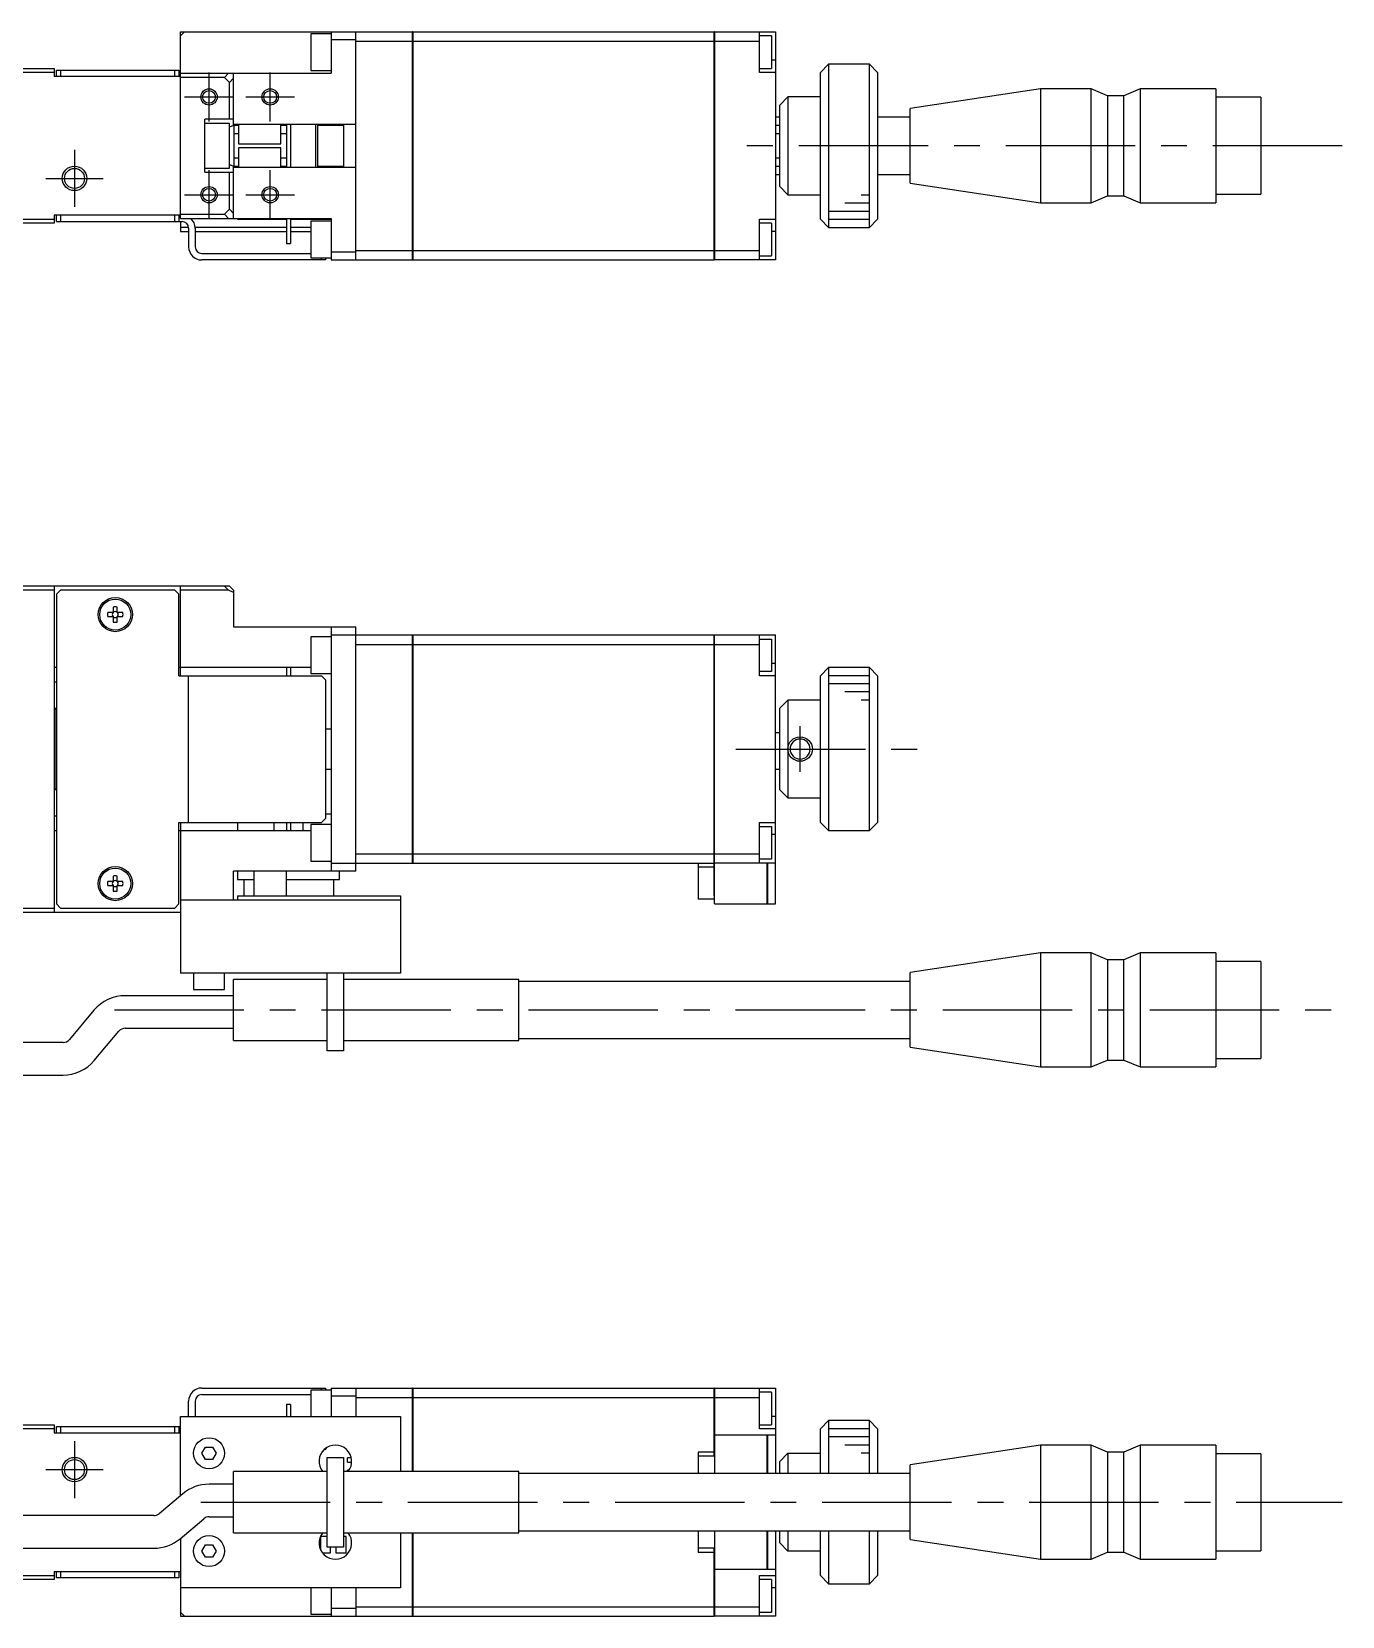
# Model space of a CAD drawing. Extents: x -1 to 608, y -8 to 204.
# Drawn here: x 137.3 to 298, y 10 to 204.4 of the extents above; entities that cross this region are included whole.
import ezdxf

# ---------------------------------------------------------------- set-up
doc = ezdxf.new("R2010")
doc.units = 0
doc.header["$LTSCALE"] = 0.5
doc.linetypes.add('CENTER', pattern=[50.8, 31.75, -6.35, 6.35, -6.35])
for name, color, linetype in [('MSM_CENTER', 1, 'CENTER'), ('MSM_CONTINUOUS', 7, 'CONTINUOUS'), ('MSM_NARROW', 5, 'CONTINUOUS')]:
    doc.layers.add(name, color=color, linetype=linetype)

msp = doc.modelspace()

# ---------------------------------------------------------------- linework, layer by layer
at = {"layer": 'MSM_CENTER'}
for p, q in [((159.000006, 193.387477), (159.000006, 199.387477)), ((166.500006, 193.387477), (166.500006, 199.387477)), ((156.000006, 196.387477), (162.000006, 196.387477)), ((163.500006, 196.387477), (169.500006, 196.387477)), ((142.500006, 189.887476), (142.500006, 182.887476)), ((298.000006, 190.387477), (223.000006, 190.387477)), ((159.000006, 181.387477), (159.000006, 187.387477)), ((166.500006, 181.387477), (166.500006, 187.387477)), ((139.000006, 186.387476), (146.000006, 186.387476)), ((156.000006, 184.387477), (162.000006, 184.387477)), ((163.500006, 184.387477), (169.500006, 184.387477)), ((231.500003, 113.587398), (231.500003, 119.187398)), ((223.624934, 116.387476), (248.000006, 116.387476)), ((147.392074, 84.387476), (296.750859, 84.387476)), ((142.500006, 31.500001), (142.500006, 24.500001)), ((139.000006, 28.000001), (146.000006, 28.000001)), ((158.000006, 24), (298.000006, 24))]:
    msp.add_line(p, q, dxfattribs=at)
at = {"layer": 'MSM_CONTINUOUS'}
for p, q in [((155.500006, 203.887477), (156.000006, 204.387477)), ((155.500006, 204.387477), (183.950006, 204.387477)), ((155.500006, 181.487475), (155.500006, 204.387477)), ((171.500006, 204.137477), (171.500006, 199.637477)), ((174.000006, 204.137477), (171.500006, 204.137477)), ((174.000006, 204.387477), (174.000006, 199.287477)), ((177.000006, 176.387477), (177.000006, 204.387477)), ((183.950006, 176.387477), (183.950006, 204.387477)), ((184.000006, 204.377477), (183.950006, 204.377477)), ((184.000006, 204.387477), (220.950006, 204.387477)), ((184.000006, 204.387477), (184.000006, 176.387477)), ((220.950006, 176.387477), (220.950006, 204.387477)), ((221.000006, 204.377477), (220.950006, 204.377477)), ((221.000006, 204.387477), (228.500006, 204.387477)), ((221.000006, 204.387477), (221.000006, 176.387477)), ((226.500006, 199.387477), (226.500006, 204.387477)), ((228.500006, 204.387477), (228.500006, 176.387477)), ((177.000006, 203.387477), (174.000006, 203.387477)), ((177.000006, 203.232709), (183.950006, 203.232709)), ((184.000006, 203.228816), (183.950006, 203.228816)), ((184.000006, 203.232709), (220.950006, 203.232709)), ((221.000006, 203.228816), (220.950006, 203.228816)), ((221.000006, 203.232709), (226.500006, 203.232709)), ((228.000006, 203.887477), (226.500006, 203.887477)), ((228.000006, 203.887477), (228.000006, 199.887477)), ((228.500006, 200.887477), (228.000006, 200.887477)), ((235.000006, 200.387477), (234.000006, 199.387477)), ((235.000006, 200.387477), (235.000006, 180.387477)), ((240.000006, 200.387477), (235.000006, 200.387477)), ((240.000006, 180.387477), (240.000006, 200.387477)), ((241.000006, 199.387477), (240.000006, 200.387477)), ((118.000006, 199.887476), (140.000006, 199.887476)), ((140.000006, 199.387476), (118.000006, 199.387476)), ((140.000006, 199.887476), (140.000006, 198.887476)), ((155.500006, 198.887476), (140.000006, 198.887476)), ((140.300006, 198.887476), (140.300006, 199.687476)), ((140.300006, 199.687476), (155.300006, 199.687476)), ((140.800006, 199.687476), (140.800006, 198.887476)), ((154.800006, 198.887476), (154.800006, 199.687476)), ((155.300006, 199.687476), (155.300006, 198.887476)), ((155.500006, 199.287477), (174.000006, 199.287477)), ((160.887634, 198.787477), (155.500006, 198.787477)), ((160.887634, 198.787477), (161.387634, 199.287477)), ((161.500006, 198.175104), (160.887634, 198.787477)), ((162.000006, 198.675104), (161.500006, 198.175104)), ((162.000006, 192.876954), (162.000006, 199.287477)), ((171.500006, 199.637477), (174.000006, 199.637477)), ((226.500006, 199.887477), (228.000006, 199.887477)), ((228.500006, 199.387477), (226.500006, 199.387477)), ((234.000006, 181.387477), (234.000006, 199.387477)), ((241.000006, 199.387477), (241.000006, 181.387477)), ((161.500006, 193.637476), (161.500006, 198.175104)), ((229.000006, 195.387477), (230.000006, 196.387477)), ((234.000006, 196.387477), (230.000006, 196.387477)), ((230.000006, 196.387477), (230.000006, 184.387477)), ((261.000006, 197.387477), (245.000006, 194.957477)), ((261.000006, 197.387477), (261.000006, 183.387477)), ((267.200006, 197.387477), (261.000006, 197.387477)), ((267.200006, 183.387477), (267.200006, 197.387477)), ((269.200006, 196.537477), (267.200006, 197.387477)), ((269.200006, 196.537477), (269.200006, 184.237477)), ((271.200006, 196.537477), (269.200006, 196.537477)), ((273.200006, 197.387477), (271.200006, 196.537477)), ((271.200006, 184.237477), (271.200006, 196.537477)), ((273.200006, 197.387477), (273.200006, 183.387477)), ((282.500006, 197.387477), (273.200006, 197.387477)), ((282.500006, 197.387477), (282.500006, 183.387477)), ((288.000006, 196.337477), (282.500006, 196.337477)), ((288.000006, 196.337477), (288.000006, 184.437477)), ((229.000006, 185.387477), (229.000006, 195.387477)), ((245.000006, 185.817477), (245.000006, 194.957477)), ((158.500006, 187.137476), (158.500006, 193.637476)), ((162.000006, 193.637476), (158.500006, 193.637476)), ((161.500006, 193.137476), (158.500006, 193.137476)), ((162.000006, 192.876954), (161.499737, 192.667131)), ((161.500006, 187.637476), (161.500006, 193.137476)), ((177.000006, 192.987477), (162.000006, 192.987477)), ((162.100006, 187.787477), (162.100006, 192.987477)), ((162.600006, 192.887477), (162.100006, 192.887477)), ((162.500006, 192.987477), (162.500006, 192.887477)), ((162.600006, 192.987477), (162.600006, 190.637476)), ((167.800006, 190.637476), (167.800006, 192.987477)), ((168.500006, 192.887477), (167.800006, 192.887477)), ((168.500006, 192.987477), (168.500006, 187.787477)), ((169.000006, 192.987477), (169.000006, 187.787477)), ((172.100006, 187.787477), (172.100006, 192.987477)), ((172.300006, 192.987477), (172.300006, 187.787477)), ((175.500006, 192.887477), (172.300006, 192.887477)), ((175.500006, 192.987477), (175.500006, 187.787477)), ((229.000006, 193.887477), (228.500006, 193.887477)), ((229.000006, 192.887477), (228.500006, 192.887477)), ((245.000006, 193.887477), (241.000006, 193.887477)), ((162.100006, 191.887477), (162.600006, 191.887477)), ((162.600006, 190.637476), (167.800006, 190.637476)), ((167.800006, 191.887477), (168.500006, 191.887477)), ((228.500006, 191.887477), (229.000006, 191.887477)), ((162.600006, 188.887477), (162.100006, 188.887477)), ((162.600006, 190.137476), (162.600006, 187.787477)), ((167.800006, 190.137476), (162.600006, 190.137476)), ((167.800006, 187.787477), (167.800006, 190.137476)), ((168.500006, 188.887477), (167.800006, 188.887477)), ((229.000006, 188.887477), (228.500006, 188.887477)), ((158.500006, 187.637476), (161.500006, 187.637476)), ((158.500006, 187.137476), (162.000006, 187.137476)), ((161.49964, 188.107875), (162.000006, 187.897999)), ((161.500006, 182.599847), (161.500006, 187.137476)), ((162.000006, 181.487475), (162.000006, 187.897999)), ((162.000006, 187.787477), (177.000006, 187.787477)), ((162.100006, 187.887477), (162.600006, 187.887477)), ((162.500006, 187.887477), (162.500006, 187.787477)), ((167.800006, 187.887477), (168.500006, 187.887477)), ((172.300006, 187.887477), (175.500006, 187.887477)), ((228.500006, 187.887477), (229.000006, 187.887477)), ((228.500006, 186.887477), (229.000006, 186.887477)), ((241.000006, 186.887477), (245.000006, 186.887477)), ((230.000006, 184.387477), (229.000006, 185.387477)), ((245.000006, 185.817477), (261.000006, 183.387477)), ((230.000006, 184.387477), (234.000006, 184.387477)), ((261.000006, 183.387477), (267.200006, 183.387477)), ((267.200006, 183.387477), (269.200006, 184.237477)), ((269.200006, 184.237477), (271.200006, 184.237477)), ((271.200006, 184.237477), (273.200006, 183.387477)), ((273.200006, 183.387477), (282.500006, 183.387477)), ((282.500006, 184.437477), (288.000006, 184.437477)), ((140.000006, 180.887476), (127.000006, 180.887476)), ((127.112379, 181.387476), (140.000006, 181.387476)), ((155.500006, 181.887476), (140.000006, 181.887476)), ((140.000006, 181.887476), (140.000006, 180.887476)), ((140.300006, 181.087476), (140.300006, 181.887476)), ((140.300006, 181.087476), (155.700006, 181.087476)), ((140.800006, 181.887476), (140.800006, 181.087476)), ((154.800006, 181.087476), (154.800006, 181.887476)), ((155.300006, 181.887476), (155.300006, 181.087476)), ((155.500006, 181.987475), (160.887634, 181.987475)), ((155.500006, 181.487475), (174.000006, 181.487475)), ((155.500006, 181.087476), (155.500006, 179.887477)), ((160.887634, 181.987475), (161.500006, 182.599847)), ((161.387634, 181.487475), (160.887634, 181.987475)), ((161.500006, 182.599847), (162.000006, 182.099847)), ((162.500006, 181.487475), (162.500006, 181.387475)), ((162.500006, 181.387475), (168.500006, 181.387475)), ((168.500006, 181.487475), (168.500006, 178.387477)), ((169.000006, 181.487475), (169.000006, 178.387477)), ((169.000006, 181.387475), (174.000006, 181.387475)), ((171.500006, 181.137477), (171.500006, 176.637477)), ((174.000006, 181.137477), (171.500006, 181.137477)), ((174.000006, 181.487475), (174.000006, 176.387477)), ((226.500006, 181.387477), (228.500006, 181.387477)), ((226.500006, 176.387477), (226.500006, 181.387477)), ((228.000006, 180.887477), (226.500006, 180.887477)), ((228.000006, 180.887477), (228.000006, 176.887477)), ((234.000006, 181.387477), (235.000006, 180.387477)), ((240.000006, 180.387477), (241.000006, 181.387477)), ((156.493732, 180.387477), (155.500006, 180.387477)), ((155.500006, 179.887477), (156.500006, 179.887477)), ((156.500006, 180.287476), (156.500006, 177.987476)), ((168.500006, 180.387477), (157.296878, 180.387477)), ((157.300006, 180.287476), (157.300006, 177.987476)), ((157.300006, 179.887477), (168.500006, 179.887477)), ((171.500006, 180.387477), (169.000006, 180.387477)), ((169.000006, 179.887477), (171.500006, 179.887477)), ((228.500006, 179.887477), (228.000006, 179.887477)), ((235.000006, 180.387477), (240.000006, 180.387477)), ((158.100006, 177.187476), (171.500006, 177.187476)), ((168.500006, 178.387477), (169.000006, 178.387477)), ((174.000006, 177.387477), (177.000006, 177.387477)), ((177.000006, 177.542244), (183.950006, 177.542244)), ((184.000006, 177.546137), (183.950006, 177.546137)), ((184.000006, 177.542244), (220.950006, 177.542244)), ((221.000006, 177.546137), (220.950006, 177.546137)), ((221.000006, 177.542244), (226.500006, 177.542244)), ((173.300006, 176.387476), (158.100006, 176.387476)), ((171.500006, 176.637477), (174.000006, 176.637477)), ((172.800006, 176.387476), (172.800006, 176.637477)), ((173.300006, 176.637477), (173.300006, 176.387476)), ((174.000006, 176.387477), (183.950006, 176.387477)), ((184.000006, 176.397477), (183.950006, 176.397477)), ((184.000006, 176.387477), (220.950006, 176.387477)), ((221.000006, 176.397477), (220.950006, 176.397477)), ((228.500006, 176.387477), (221.000006, 176.387477)), ((226.500006, 176.887477), (228.000006, 176.887477)), ((161.500006, 136.387476), (118.000006, 136.387476)), ((140.000006, 136.387476), (140.000006, 96.387476)), ((155.500006, 125.387476), (155.500006, 136.387476)), ((161.387634, 135.887476), (160.887634, 136.387476)), ((161.500006, 136.387476), (162.000006, 135.887476)), ((140.000006, 135.887476), (127.612379, 135.887476)), ((140.800006, 135.887476), (140.300006, 135.387476)), ((140.300006, 135.387476), (140.300006, 97.387476)), ((154.800006, 135.887476), (140.800006, 135.887476)), ((155.300006, 135.387476), (154.800006, 135.887476)), ((155.300006, 125.387476), (155.300006, 135.387476)), ((161.387634, 135.887476), (155.500006, 135.887476)), ((162.000008, 135.581289), (161.387634, 135.887476)), ((162.000006, 135.887476), (162.000035, 131.387476)), ((147.260006, 133.127476), (146.580822, 133.127476)), ((146.580822, 132.647476), (147.260006, 132.647476)), ((147.260006, 133.80666), (147.260006, 133.127476)), ((147.260006, 132.647476), (147.260006, 131.968291)), ((147.740006, 133.127476), (147.740006, 133.80666)), ((148.419191, 133.127476), (147.740006, 133.127476)), ((147.740006, 132.647476), (148.419191, 132.647476)), ((147.740006, 131.968291), (147.740006, 132.647476)), ((162.000008, 131.387476), (177.000006, 131.387476)), ((174.000006, 131.387476), (174.000006, 101.387476)), ((174.000006, 130.387476), (183.950006, 130.387476)), ((177.000006, 101.387476), (177.000006, 131.387476)), ((183.950006, 102.387476), (183.950006, 130.387476)), ((184.000006, 130.377476), (183.950006, 130.377476)), ((184.000006, 130.387476), (220.950006, 130.387476)), ((184.000006, 130.387476), (184.000006, 102.387476)), ((220.950006, 98.387476), (220.950006, 130.387476)), ((221.000006, 130.377476), (220.950006, 130.377476)), ((221.000006, 97.387476), (221.000006, 130.387476)), ((221.000006, 130.387476), (228.500006, 130.387476)), ((226.500006, 125.387476), (226.500006, 130.387476)), ((228.500006, 97.387476), (228.500006, 130.387476)), ((171.500006, 130.137476), (171.500006, 125.637476)), ((174.000006, 130.137476), (171.500006, 130.137476)), ((177.000006, 129.232708), (183.950006, 129.232708)), ((184.000006, 129.228815), (183.950006, 129.228815)), ((184.000006, 129.232708), (220.950006, 129.232708)), ((221.000006, 129.228815), (220.950006, 129.228815)), ((221.000006, 129.232708), (226.500006, 129.232708)), ((226.500006, 129.887476), (228.000006, 129.887476)), ((228.000006, 129.887476), (228.000006, 125.887476)), ((140.300006, 126.387476), (140.000006, 126.387476)), ((171.500006, 126.387476), (155.300006, 126.387476)), ((168.500006, 126.387476), (168.500006, 125.387476)), ((169.000006, 126.387476), (169.000006, 125.387476)), ((228.500006, 126.887476), (228.000006, 126.887476)), ((235.000006, 126.387476), (234.000006, 125.387476)), ((235.000006, 126.387476), (235.000006, 106.387476)), ((240.000006, 126.387476), (235.000006, 126.387476)), ((240.000006, 106.387476), (240.000006, 126.387476)), ((241.000006, 125.387476), (240.000006, 126.387476)), ((140.000006, 124.637476), (140.300006, 124.637476)), ((155.300006, 125.387476), (172.800006, 125.387476)), ((156.500006, 107.387476), (156.500006, 125.387476)), ((171.500006, 125.637476), (174.000006, 125.637476)), ((173.300006, 124.887476), (172.800006, 125.387476)), ((173.300006, 124.887476), (173.300006, 107.887476)), ((228.000006, 125.887476), (226.500006, 125.887476)), ((228.500006, 125.387476), (226.500006, 125.387476)), ((234.000006, 107.387476), (234.000006, 125.387476)), ((241.000006, 125.387476), (241.000006, 107.387476)), ((140.200006, 121.387476), (140.000006, 121.187476)), ((140.300006, 121.387476), (140.200006, 121.387476)), ((140.200006, 121.387476), (140.200006, 111.387476)), ((229.000006, 121.387476), (230.000006, 122.387476)), ((229.000006, 111.387476), (229.000006, 121.387476)), ((234.000006, 122.387476), (230.000006, 122.387476)), ((230.000006, 122.387476), (230.000006, 110.387476)), ((173.300006, 118.887476), (174.000006, 118.887476)), ((229.000006, 118.387476), (228.500006, 118.387476)), ((174.000006, 113.887476), (173.300006, 113.887476)), ((229.000006, 113.887476), (228.500006, 113.887476)), ((140.000006, 111.587476), (140.200006, 111.387476)), ((140.200006, 111.387476), (140.300006, 111.387476)), ((230.000006, 110.387476), (229.000006, 111.387476)), ((230.000006, 110.387476), (234.000006, 110.387476)), ((140.300006, 108.137476), (140.000006, 108.137476)), ((155.300006, 97.387476), (155.300006, 107.387476)), ((155.300006, 107.387476), (172.800006, 107.387476)), ((155.500006, 107.387476), (155.500006, 88.887476)), ((162.500006, 107.387476), (162.500006, 106.387476)), ((167.000006, 106.387476), (167.000006, 107.387476)), ((168.500006, 107.387476), (168.500006, 106.387476)), ((169.000006, 107.387476), (169.000006, 106.387476)), ((170.500006, 107.387476), (170.500006, 106.387476)), ((171.500006, 107.137476), (171.500006, 102.637476)), ((174.000006, 107.137476), (171.500006, 107.137476)), ((172.800006, 107.387476), (173.300006, 107.887476)), ((174.000006, 108.387476), (173.300006, 108.387476)), ((226.500006, 107.387476), (228.500006, 107.387476)), ((226.500006, 102.387476), (226.500006, 107.387476)), ((234.000006, 107.387476), (235.000006, 106.387476)), ((240.000006, 106.387476), (241.000006, 107.387476)), ((140.000006, 106.387476), (140.300006, 106.387476)), ((155.300006, 106.387476), (171.500006, 106.387476)), ((226.500006, 106.887476), (228.000006, 106.887476)), ((228.000006, 106.887476), (228.000006, 102.887476)), ((228.500006, 105.887476), (228.000006, 105.887476)), ((235.000006, 106.387476), (240.000006, 106.387476)), ((177.000006, 103.542243), (183.950006, 103.542243)), ((184.000006, 103.546136), (183.950006, 103.546136)), ((184.000006, 103.542243), (220.950006, 103.542243)), ((221.000006, 103.546136), (220.950006, 103.546136)), ((221.000006, 103.542243), (226.500006, 103.542243)), ((162.000008, 97.887476), (162.000006, 101.387476)), ((177.000006, 101.387476), (162.000006, 101.387476)), ((162.500006, 101.387476), (162.500006, 100.387476)), ((164.500006, 101.387476), (164.500006, 98.387476)), ((168.500006, 98.387476), (168.500006, 101.387476)), ((171.500006, 102.637476), (174.000006, 102.637476)), ((174.000006, 102.387476), (183.950006, 102.387476)), ((175.000006, 100.387476), (175.000006, 101.387476)), ((184.000006, 102.397476), (183.950006, 102.397476)), ((184.000006, 102.387476), (220.950006, 102.387476)), ((219.000006, 102.387476), (219.000006, 97.987476)), ((220.950006, 101.887476), (219.000006, 101.887476)), ((221.000006, 102.397476), (220.950006, 102.397476)), ((228.500006, 102.387476), (221.000006, 102.387476)), ((228.000006, 102.887476), (226.500006, 102.887476)), ((227.450006, 97.387476), (227.450006, 102.387476)), ((227.500006, 102.387476), (227.500006, 97.387476)), ((147.260006, 100.127476), (146.580822, 100.127476)), ((146.580822, 99.647476), (147.260006, 99.647476)), ((147.260006, 100.80666), (147.260006, 100.127476)), ((147.260006, 99.647476), (147.260006, 98.968291)), ((147.740006, 100.127476), (147.740006, 100.80666)), ((148.419191, 100.127476), (147.740006, 100.127476)), ((147.740006, 98.968291), (147.740006, 99.647476)), ((147.740006, 99.647476), (148.419191, 99.647476)), ((162.500006, 100.387476), (164.500006, 100.387476)), ((163.250006, 100.387476), (163.250006, 98.387476)), ((168.500006, 100.387476), (175.000006, 100.387476)), ((174.250006, 100.387476), (174.250006, 98.387476)), ((140.300006, 97.387476), (140.800006, 96.887476)), ((154.800006, 96.887476), (155.300006, 97.387476)), ((155.500006, 97.887476), (182.500006, 97.887476)), ((162.500006, 98.387476), (162.500006, 97.887476)), ((162.500006, 98.387476), (182.500006, 98.387476)), ((182.500006, 98.387476), (182.500006, 88.887476)), ((221.000006, 97.987476), (219.000006, 97.987476)), ((221.000006, 98.387476), (220.950006, 98.387476)), ((221.000006, 97.387476), (227.450006, 97.387476)), ((227.500006, 97.437476), (227.450006, 97.437476)), ((227.500006, 97.387476), (228.500006, 97.387476)), ((118.000006, 96.387476), (155.500006, 96.387476)), ((127.612379, 96.887476), (140.000006, 96.887476)), ((140.800006, 96.887476), (154.800006, 96.887476)), ((261.000006, 91.387476), (245.000006, 88.957476)), ((261.000006, 91.387476), (261.000006, 77.387476)), ((267.200006, 91.387476), (261.000006, 91.387476)), ((267.200006, 77.387476), (267.200006, 91.387476)), ((269.200006, 90.537476), (267.200006, 91.387476)), ((273.200006, 91.387476), (271.200006, 90.537476)), ((273.200006, 91.387476), (273.200006, 77.387476)), ((282.500006, 91.387476), (273.200006, 91.387476)), ((282.500006, 91.387476), (282.500006, 77.387476)), ((269.200006, 90.537476), (269.200006, 78.237476)), ((271.200006, 90.537476), (269.200006, 90.537476)), ((271.200006, 78.237476), (271.200006, 90.537476)), ((288.000006, 90.337476), (282.500006, 90.337476)), ((288.000006, 90.337476), (288.000006, 78.437476)), ((182.500006, 88.887476), (155.500006, 88.887476)), ((157.100006, 88.887476), (157.100006, 86.887476)), ((160.900006, 86.887476), (160.900006, 88.887476)), ((173.500006, 88.137476), (162.000006, 88.137476)), ((162.000006, 80.637476), (162.000006, 88.137476)), ((173.500006, 79.387476), (173.500006, 88.887476)), ((175.500006, 88.887476), (175.500006, 79.387476)), ((197.000006, 88.137476), (175.500006, 88.137476)), ((197.000006, 80.637476), (197.000006, 88.137476)), ((245.000006, 87.887476), (197.000006, 87.887476)), ((245.000006, 79.817476), (245.000006, 88.957476)), ((162.000006, 86.132809), (148.719836, 86.132809)), ((157.100006, 86.887476), (160.900006, 86.887476)), ((144.889614, 84.346747), (141.867128, 80.744688)), ((144.931306, 78.173538), (147.953792, 81.775597)), ((148.719836, 82.132809), (162.000006, 82.132809)), ((141.101083, 80.387476), (135.500006, 80.387476)), ((162.000006, 80.637476), (173.500006, 80.637476)), ((175.500006, 80.637476), (197.000006, 80.637476)), ((197.000006, 80.887476), (245.000006, 80.887476)), ((245.000006, 79.817476), (261.000006, 77.387476)), ((175.500006, 79.387476), (173.500006, 79.387476)), ((267.200006, 77.387476), (269.200006, 78.237476)), ((269.200006, 78.237476), (271.200006, 78.237476)), ((271.200006, 78.237476), (273.200006, 77.387476)), ((282.500006, 78.437476), (288.000006, 78.437476)), ((135.500006, 76.387476), (141.101083, 76.387476)), ((261.000006, 77.387476), (267.200006, 77.387476)), ((273.200006, 77.387476), (282.500006, 77.387476)), ((158.100006, 38.000001), (173.300006, 38.000001)), ((158.100006, 37.200001), (171.500006, 37.200001)), ((174.000006, 37.75), (171.500006, 37.75)), ((171.500006, 37.75), (171.500006, 34.5)), ((172.800006, 37.75), (172.800006, 38.000001)), ((173.300006, 38.000001), (173.300006, 37.75)), ((174.000006, 38), (183.950006, 38)), ((174.000006, 38), (174.000006, 34.5)), ((177.000006, 37), (174.000006, 37)), ((177.000006, 38), (177.000006, 34.5)), ((183.950006, 27.75), (183.950006, 38)), ((184.000006, 37.99), (183.950006, 37.99)), ((184.000006, 38), (220.950006, 38)), ((184.000006, 38), (184.000006, 27.75)), ((220.950006, 29.653), (220.950006, 38)), ((221.000006, 37.99), (220.950006, 37.99)), ((221.000006, 38), (228.500006, 38)), ((221.000006, 38), (221.000006, 27.5)), ((226.500006, 33), (226.500006, 38)), ((228.000006, 37.5), (226.500006, 37.5)), ((228.000006, 37.5), (228.000006, 33.5)), ((228.500006, 38), (228.500006, 27.5)), ((156.500006, 34.5), (156.500006, 36.400001)), ((157.300006, 36.400001), (157.300006, 34.5)), ((168.500006, 36), (168.500006, 34.5)), ((169.000006, 36), (168.500006, 36)), ((169.000006, 36), (169.000006, 34.5)), ((177.000006, 36.845232), (183.950006, 36.845232)), ((184.000006, 36.841339), (183.950006, 36.841339)), ((184.000006, 36.845232), (220.950006, 36.845232)), ((221.000006, 36.841339), (220.950006, 36.841339)), ((221.000006, 36.845232), (226.500006, 36.845232)), ((127.000006, 33.500001), (140.000006, 33.500001)), ((140.000006, 33.500001), (140.000006, 32.500001)), ((140.300006, 32.500001), (140.300006, 33.300001)), ((140.300006, 33.300001), (155.500006, 33.300001)), ((140.800006, 33.300001), (140.800006, 32.500001)), ((154.800006, 32.500001), (154.800006, 33.300001)), ((155.300006, 33.300001), (155.300006, 32.500001)), ((155.500006, 34.5), (182.500006, 34.5)), ((155.500006, 24.789291), (155.500006, 34.5)), ((182.500006, 34.5), (182.500006, 27.75)), ((226.500006, 33.5), (228.000006, 33.5)), ((228.500006, 34.5), (228.000006, 34.5)), ((235.000006, 34), (234.000006, 33)), ((235.000006, 34), (235.000006, 27.5)), ((240.000006, 34), (235.000006, 34)), ((240.000006, 27.5), (240.000006, 34)), ((241.000006, 33), (240.000006, 34)), ((140.000006, 33.000001), (127.112379, 33.000001)), ((140.000006, 32.500001), (155.500006, 32.500001)), ((221.000006, 32.25), (227.450006, 32.25)), ((228.500006, 33), (226.500006, 33)), ((227.450006, 27.5), (227.450006, 32.25)), ((227.500006, 32.2), (227.450006, 32.2)), ((227.500006, 32.25), (228.300006, 32.25)), ((227.500006, 32.25), (227.500006, 27.5)), ((228.300006, 32.229022), (228.300006, 32.25)), ((228.500006, 32.229022), (228.300006, 32.229022)), ((234.000006, 27.5), (234.000006, 33)), ((241.000006, 33), (241.000006, 27.5)), ((158.133981, 30), (158.566994, 30.75)), ((158.566994, 29.25), (158.133981, 30)), ((158.566994, 30.75), (159.433019, 30.75)), ((159.433019, 29.25), (158.566994, 29.25)), ((159.433019, 30.75), (159.866032, 30)), ((159.866032, 30), (159.433019, 29.25)), ((173.500006, 29.5), (175.500006, 29.5)), ((173.500006, 18.5), (173.500006, 29.5)), ((175.500006, 29.5), (175.500006, 18.5)), ((176.454328, 29.425002), (176.000006, 29.425002)), ((176.000006, 28.925002), (176.000006, 29.425002)), ((220.950006, 30.153), (219.000006, 30.153)), ((219.000006, 30.153), (219.000006, 27.5)), ((221.000006, 29.653), (219.000006, 29.653)), ((230.000006, 30), (229.000006, 29)), ((230.000006, 30), (230.000006, 27.5)), ((230.000006, 30), (234.000006, 30)), ((261.000006, 31), (245.000006, 28.57)), ((261.000006, 31), (261.000006, 17)), ((267.200006, 31), (261.000006, 31)), ((267.200006, 17), (267.200006, 31)), ((269.200006, 30.15), (267.200006, 31)), ((269.200006, 30.15), (269.200006, 17.85)), ((271.200006, 30.15), (269.200006, 30.15)), ((273.200006, 31), (271.200006, 30.15)), ((271.200006, 17.85), (271.200006, 30.15)), ((273.200006, 31), (273.200006, 17)), ((282.500006, 31), (273.200006, 31)), ((282.500006, 31), (282.500006, 17)), ((288.000006, 29.95), (282.500006, 29.95)), ((288.000006, 29.95), (288.000006, 18.05)), ((162.000006, 20.25), (162.000006, 27.75)), ((173.500006, 27.75), (162.000006, 27.75)), ((197.000006, 27.75), (175.500006, 27.75)), ((176.000006, 28.925002), (176.4986, 28.925002)), ((176.000006, 27.75), (176.000006, 27.925002)), ((176.186535, 27.925002), (176.000006, 27.925002)), ((197.000006, 20.25), (197.000006, 27.75)), ((245.000006, 27.5), (197.000006, 27.5)), ((229.000006, 27.5), (229.000006, 29)), ((245.000006, 19.43), (245.000006, 28.57)), ((162.000006, 26.206726), (159.009091, 26.206726)), ((155.795153, 25.036949), (152.87179, 22.583956)), ((152.229003, 22.350001), (135.500006, 22.350001)), ((155.442941, 19.519779), (158.366303, 21.972771)), ((159.009091, 22.206726), (162.000006, 22.206726)), ((155.500006, 19.567662), (155.500006, 10)), ((162.000006, 20.25), (173.500006, 20.25)), ((172.667506, 19.777502), (172.667506, 18.198786)), ((173.500006, 19.777502), (172.667506, 19.777502)), ((175.500006, 20.25), (197.000006, 20.25)), ((175.822506, 19.777502), (175.500006, 19.777502)), ((175.822506, 17.777502), (175.822506, 19.777502)), ((182.500006, 20.25), (182.500006, 13.5)), ((183.950006, 10), (183.950006, 20.25)), ((184.000006, 20.25), (184.000006, 10)), ((197.000006, 20.5), (245.000006, 20.5)), ((219.000006, 20.5), (219.000006, 17.847)), ((221.000006, 20.5), (221.000006, 10)), ((227.450006, 15.75), (227.450006, 20.5)), ((227.500006, 20.5), (227.500006, 15.75)), ((228.500006, 20.5), (228.500006, 10)), ((229.000006, 19), (229.000006, 20.5)), ((230.000006, 20.5), (230.000006, 18)), ((234.000006, 15), (234.000006, 20.5)), ((235.000006, 20.5), (235.000006, 14)), ((240.000006, 14), (240.000006, 20.5)), ((241.000006, 20.5), (241.000006, 15)), ((135.500006, 18.350001), (152.229003, 18.350001)), ((158.133981, 18), (158.566994, 18.75)), ((158.566994, 17.25), (158.133981, 18)), ((158.566994, 18.75), (159.433019, 18.75)), ((159.433019, 18.75), (159.866032, 18)), ((159.866032, 18), (159.433019, 17.25)), ((172.91713, 17.777502), (173.917506, 17.777502)), ((175.500006, 18.5), (173.500006, 18.5)), ((173.917506, 17.777502), (173.917506, 18.5)), ((174.572506, 18.5), (174.572506, 17.777502)), ((174.572506, 17.777502), (175.822506, 17.777502)), ((221.000006, 18.347), (219.000006, 18.347)), ((220.950006, 17.847), (219.000006, 17.847)), ((220.950006, 10), (220.950006, 18.347)), ((229.000006, 19), (230.000006, 18)), ((234.000006, 18), (230.000006, 18)), ((245.000006, 19.43), (261.000006, 17)), ((267.200006, 17), (269.200006, 17.85)), ((269.200006, 17.85), (271.200006, 17.85)), ((271.200006, 17.85), (273.200006, 17)), ((282.500006, 18.05), (288.000006, 18.05)), ((159.433019, 17.25), (158.566994, 17.25)), ((227.450006, 15.75), (221.000006, 15.75)), ((227.500006, 15.8), (227.450006, 15.8)), ((228.300006, 15.75), (227.500006, 15.75)), ((228.300006, 15.770978), (228.500006, 15.770978)), ((228.300006, 15.75), (228.300006, 15.770978)), ((261.000006, 17), (267.200006, 17)), ((273.200006, 17), (282.500006, 17)), ((140.000006, 14.500001), (58.500006, 14.500001)), ((129.500006, 15.000001), (140.000006, 15.000001)), ((140.000006, 15.500001), (155.500006, 15.500001)), ((140.000006, 15.500001), (140.000006, 14.500001)), ((140.300006, 14.700001), (140.300006, 15.500001)), ((155.300006, 14.700001), (140.300006, 14.700001)), ((140.800006, 15.500001), (140.800006, 14.700001)), ((154.800006, 14.700001), (154.800006, 15.500001)), ((155.300006, 15.500001), (155.300006, 14.700001)), ((226.500006, 15), (228.500006, 15)), ((226.500006, 10), (226.500006, 15)), ((228.000006, 14.5), (226.500006, 14.5)), ((228.000006, 14.5), (228.000006, 10.5)), ((234.000006, 15), (235.000006, 14)), ((235.000006, 14), (240.000006, 14)), ((240.000006, 14), (241.000006, 15)), ((182.500006, 13.5), (155.500006, 13.5)), ((171.500006, 13.5), (171.500006, 10.25)), ((174.000006, 13.5), (174.000006, 10)), ((177.000006, 13.5), (177.000006, 10)), ((228.500006, 13.5), (228.000006, 13.5)), ((156.000006, 10), (155.500006, 10.5)), ((155.500006, 10), (183.950006, 10)), ((171.500006, 10.25), (174.000006, 10.25)), ((174.000006, 11), (177.000006, 11)), ((177.000006, 11.154767), (183.950006, 11.154767)), ((184.000006, 11.15866), (183.950006, 11.15866)), ((184.000006, 10.01), (183.950006, 10.01)), ((184.000006, 11.154767), (220.950006, 11.154767)), ((184.000006, 10), (220.950006, 10)), ((221.000006, 11.15866), (220.950006, 11.15866)), ((221.000006, 10.01), (220.950006, 10.01)), ((221.000006, 11.154767), (226.500006, 11.154767)), ((228.500006, 10), (221.000006, 10)), ((226.500006, 10.5), (228.000006, 10.5))]:
    msp.add_line(p, q, dxfattribs=at)
for centre, radius in [((159.000006, 196.387477), 0.7835), ((166.500006, 196.387477), 0.7835), ((142.500006, 186.387476), 1.2295), ((159.000006, 184.387477), 0.7835), ((166.500006, 184.387477), 0.7835), ((147.500006, 132.887476), 2.1), ((147.500006, 132.887476), 1.9), ((147.500006, 99.887476), 2.1), ((147.500006, 99.887476), 1.9), ((159.000006, 30), 1.9), ((142.500006, 28.000001), 1.2295), ((159.000006, 18), 1.9)]:
    msp.add_circle(centre, radius, dxfattribs=at)
at = {"layer": 'MSM_CONTINUOUS', "extrusion": (0, 0, -1)}
msp.add_circle((-231.500003, 116.387398), 1.2295, dxfattribs=at)
at = {"layer": 'MSM_CONTINUOUS'}
for centre, radius, start, end in [((155.700006, 180.287476), 0.8, 0, 90), ((155.700006, 180.287476), 1.6, 0, 48.590324), ((158.100006, 177.987476), 1.6, 180, 270), ((158.100006, 177.987476), 0.8, 180, 270), ((147.500006, 132.887476), 0.95, 165.36671, 194.63329), ((147.500006, 132.887476), 0.364721, 138.849633, 221.150367), ((147.500006, 132.887476), 0.95, 75.36671, 104.63329), ((147.500006, 132.887476), 0.364721, 48.849633, 131.150367), ((147.500006, 132.887476), 0.364721, 228.849633, 311.150367), ((147.500006, 132.887476), 0.364721, 318.849633, 41.150367), ((147.500006, 132.887476), 0.95, 345.36671, 14.63329), ((147.500006, 132.887476), 0.95, 255.36671, 284.63329), ((147.500006, 99.887476), 0.95, 165.36671, 194.63329), ((147.500006, 99.887476), 0.364721, 138.849633, 221.150367), ((147.500006, 99.887476), 0.95, 75.36671, 104.63329), ((147.500006, 99.887476), 0.364721, 48.849633, 131.150367), ((147.500006, 99.887476), 0.364721, 228.849633, 311.150367), ((147.500006, 99.887476), 0.364721, 318.849633, 41.150367), ((147.500006, 99.887476), 0.95, 345.36671, 14.63329), ((147.500006, 99.887476), 0.95, 255.36671, 284.63329), ((148.719836, 81.132809), 5, 90, 140), ((148.719836, 81.132809), 1, 90, 140), ((141.101083, 81.387476), 1, 270, 320), ((141.101083, 81.387476), 5, 270, 320), ((158.100006, 36.400001), 1.6, 90, 180), ((158.100006, 36.400001), 0.8, 90, 180), ((174.500006, 29), 2, 321.317813, 218.682187), ((173.200006, 30.667502), 0.2, 255.074363, 0.806255), ((159.009091, 21.206726), 5, 90, 130), ((152.229003, 23.350001), 1, 270, 310), ((159.009091, 21.206726), 1, 90, 130), ((152.229003, 23.350001), 5, 270, 310), ((174.500006, 19), 2, 141.317813, 38.682187)]:
    msp.add_arc(centre, radius, start, end, dxfattribs=at)
at = {"layer": 'MSM_NARROW'}
for p, q in [((237.000006, 183.387477), (240.000006, 183.387477)), ((239.000006, 184.387477), (240.000006, 184.387477)), ((235.000006, 182.387477), (240.000006, 182.387477)), ((235.000006, 181.387477), (240.000006, 181.387477)), ((240.000006, 125.387476), (235.000006, 125.387476)), ((240.000006, 124.387476), (235.000006, 124.387476)), ((240.000006, 123.387476), (237.000006, 123.387476)), ((240.000006, 122.387476), (239.000006, 122.387476)), ((240.000006, 33), (235.000006, 33)), ((240.000006, 32), (235.000006, 32)), ((240.000006, 31), (237.000006, 31)), ((240.000006, 30), (239.000006, 30))]:
    msp.add_line(p, q, dxfattribs=at)
for centre, radius in [((159.000006, 196.387477), 1), ((166.500006, 196.387477), 1), ((142.500006, 186.387476), 1.5), ((159.000006, 184.387477), 1), ((166.500006, 184.387477), 1), ((231.500003, 116.387398), 1.5), ((142.500006, 28.000001), 1.5)]:
    msp.add_circle(centre, radius, dxfattribs=at)

doc.saveas('drawing.dxf')
